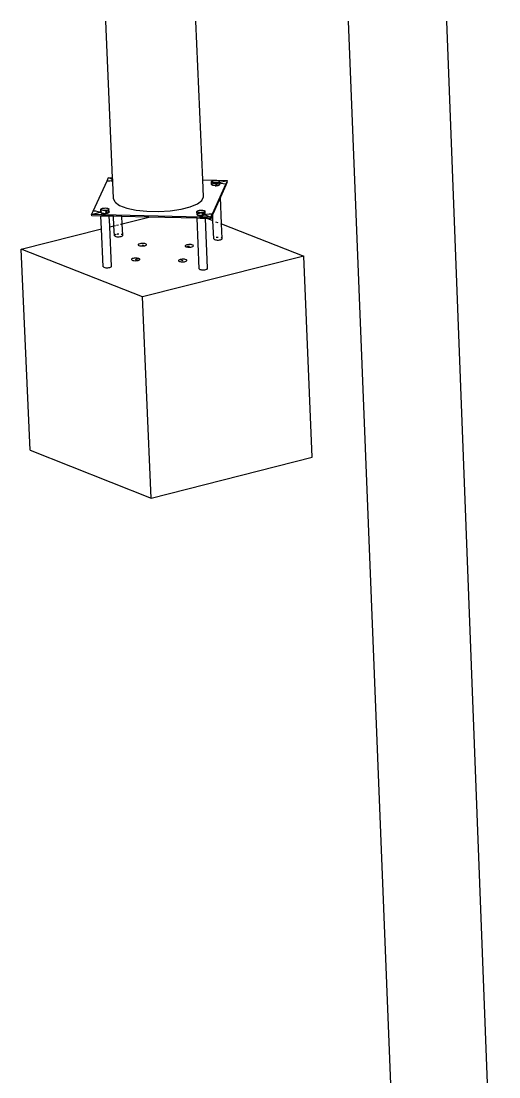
# Model space of a CAD drawing. Header units: inches. Extents: x -1925 to 2960, y -1726 to 1726.
# Drawn here: x -428.5 to -367.7, y 1591.8 to 1726 of the extents above; entities that cross this region are included whole.
import ezdxf

# ---------------------------------------------------------------- set-up
doc = ezdxf.new("R2010")
doc.units = ezdxf.units.IN
doc.header["$MEASUREMENT"] = 0

msp = doc.modelspace()

# ---------------------------------------------------------------- linework, layer by layer
for p, q in [((-416.82, 1706.12), (-417.67, 1726.03)), ((-405.37, 1705.85), (-406.22, 1726.03)), ((-380, 1554.09), (-386.85, 1726.03)), ((-367.71, 1553.76), (-374.35, 1726.03)), ((-417.53, 1705.72), (-417.34, 1706.14)), ((-417.34, 1706.14), (-416.82, 1706.12)), ((-417.34, 1706.14), (-416.85, 1705.95)), ((-416.88, 1706.05), (-416.85, 1706.09)), ((-416.88, 1706.01), (-416.88, 1706.05)), ((-416.85, 1705.97), (-416.88, 1706.01)), ((-416.87, 1705.76), (-416.88, 1706.01)), ((-416.85, 1706.09), (-416.82, 1706.11)), ((-416.81, 1705.95), (-416.85, 1705.97)), ((-416.82, 1706.11), (-416.82, 1706.12)), ((-416.81, 1705.95), (-416.82, 1706.11)), ((-416.79, 1705.59), (-416.81, 1705.95)), ((-405.37, 1705.85), (-403.58, 1705.8)), ((-405.28, 1703.69), (-405.37, 1705.85)), ((-419.3, 1701.87), (-417.53, 1705.72)), ((-417.53, 1705.72), (-417.17, 1705.73)), ((-417.17, 1705.73), (-416.87, 1705.76)), ((-416.85, 1705.74), (-416.89, 1705.7)), ((-416.87, 1705.71), (-416.89, 1705.69)), ((-416.89, 1705.69), (-416.89, 1705.65)), ((-416.89, 1705.65), (-416.85, 1705.61)), ((-416.87, 1705.76), (-416.84, 1705.76)), ((-416.87, 1705.71), (-416.87, 1705.76)), ((-416.87, 1705.7), (-416.84, 1705.73)), ((-416.85, 1705.73), (-416.87, 1705.71)), ((-416.87, 1705.65), (-416.87, 1705.71)), ((-416.87, 1705.65), (-416.87, 1705.7)), ((-416.83, 1705.61), (-416.87, 1705.65)), ((-416.84, 1705.74), (-416.85, 1705.73)), ((-416.84, 1705.74), (-416.85, 1705.74)), ((-416.85, 1705.61), (-416.79, 1705.57)), ((-416.83, 1705.61), (-416.79, 1705.59)), ((-416.79, 1705.57), (-416.79, 1705.59)), ((-416.7, 1703.47), (-416.79, 1705.57)), ((-404.25, 1705.63), (-404.21, 1705.68)), ((-404.25, 1705.59), (-404.25, 1705.63)), ((-404.21, 1705.55), (-404.25, 1705.59)), ((-404.23, 1705.3), (-404.25, 1705.59)), ((-404.23, 1705.3), (-404.25, 1705.28)), ((-404.21, 1705.32), (-404.23, 1705.3)), ((-404.23, 1705.28), (-404.2, 1705.31)), ((-404.23, 1705.24), (-404.23, 1705.3)), ((-404.23, 1705.24), (-404.23, 1705.28)), ((-404.2, 1705.2), (-404.23, 1705.24)), ((-404.21, 1705.68), (-404.14, 1705.71)), ((-404.15, 1705.52), (-404.21, 1705.55)), ((-404.2, 1705.33), (-404.21, 1705.32)), ((-404.2, 1705.2), (-404.13, 1705.16)), ((-402.43, 1705.36), (-404.17, 1701.5)), ((-404.05, 1705.49), (-404.15, 1705.52)), ((-404.14, 1705.71), (-404.05, 1705.74)), ((-404.04, 1705.39), (-404.14, 1705.36)), ((-404.14, 1705.35), (-404.13, 1705.36)), ((-404.13, 1705.36), (-404.03, 1705.39)), ((-404.04, 1705.14), (-404.13, 1705.16)), ((-404.05, 1705.74), (-403.93, 1705.77)), ((-403.94, 1705.47), (-404.05, 1705.49)), ((-403.92, 1705.41), (-404.04, 1705.39)), ((-403.92, 1705.12), (-404.04, 1705.14)), ((-404.03, 1705.39), (-403.91, 1705.41)), ((-403.81, 1705.46), (-403.94, 1705.47)), ((-403.93, 1705.77), (-403.8, 1705.78)), ((-403.79, 1705.43), (-403.92, 1705.41)), ((-403.79, 1705.11), (-403.92, 1705.12)), ((-403.91, 1705.41), (-403.78, 1705.42)), ((-403.67, 1705.47), (-403.81, 1705.46)), ((-403.8, 1705.78), (-403.66, 1705.78)), ((-403.65, 1705.43), (-403.79, 1705.43)), ((-403.66, 1705.11), (-403.79, 1705.11)), ((-403.79, 1705.1), (-403.66, 1705.1)), ((-403.78, 1705.42), (-403.65, 1705.42)), ((-403.42, 1705.34), (-403.72, 1705.27)), ((-403.54, 1705.48), (-403.67, 1705.47)), ((-403.66, 1705.78), (-403.58, 1705.77)), ((-403.66, 1705.1), (-403.52, 1705.12)), ((-403.53, 1705.12), (-403.66, 1705.11)), ((-403.65, 1705.43), (-403.42, 1705.49)), ((-403.51, 1705.42), (-403.65, 1705.43)), ((-403.65, 1705.42), (-403.52, 1705.42)), ((-403.58, 1705.8), (-403.58, 1705.77)), ((-403.58, 1705.8), (-402.24, 1705.77)), ((-403.58, 1705.77), (-403.53, 1705.77)), ((-403.42, 1705.5), (-403.54, 1705.48)), ((-403.53, 1705.77), (-403.42, 1705.75)), ((-403.41, 1705.15), (-403.53, 1705.12)), ((-403.52, 1705.42), (-403.42, 1705.4)), ((-403.52, 1705.12), (-403.4, 1705.14)), ((-403.42, 1705.41), (-403.51, 1705.42)), ((-403.42, 1705.75), (-403.32, 1705.73)), ((-403.33, 1705.53), (-403.42, 1705.5)), ((-403.41, 1705.15), (-403.31, 1705.18)), ((-403.4, 1705.14), (-403.3, 1705.17)), ((-403.33, 1705.51), (-402.26, 1705.78)), ((-403.26, 1705.57), (-403.33, 1705.53)), ((-403.33, 1705.51), (-403.32, 1705.5)), ((-403.32, 1705.73), (-403.26, 1705.69)), ((-403.32, 1705.5), (-403.22, 1705.47)), ((-403.29, 1705.37), (-403.32, 1705.38)), ((-403.32, 1705.37), (-403.31, 1705.37)), ((-403.31, 1705.37), (-403.32, 1705.37)), ((-403.31, 1705.37), (-403.24, 1705.33)), ((-403.29, 1705.37), (-403.31, 1705.37)), ((-403.25, 1705.21), (-403.31, 1705.18)), ((-403.3, 1705.17), (-403.23, 1705.21)), ((-403.23, 1705.34), (-403.29, 1705.37)), ((-403.26, 1705.69), (-403.22, 1705.65)), ((-403.22, 1705.61), (-403.26, 1705.57)), ((-403.21, 1705.25), (-403.25, 1705.21)), ((-403.24, 1705.33), (-403.21, 1705.3)), ((-403.21, 1705.32), (-403.23, 1705.34)), ((-403.23, 1705.21), (-403.19, 1705.25)), ((-403.22, 1705.65), (-403.22, 1705.61)), ((-403.22, 1705.47), (-403.22, 1705.65)), ((-403.22, 1705.47), (-403.07, 1705.43)), ((-403.21, 1705.32), (-403.22, 1705.47)), ((-403.19, 1705.3), (-403.21, 1705.32)), ((-403.21, 1705.3), (-403.21, 1705.32)), ((-403.21, 1705.3), (-403.21, 1705.25)), ((-403.19, 1705.25), (-403.19, 1705.3)), ((-402.42, 1705.18), (-403.12, 1703.64)), ((-403.07, 1705.43), (-402.77, 1705.38)), ((-402.77, 1705.38), (-402.43, 1705.36)), ((-402.32, 1705.6), (-402.43, 1705.36)), ((-402.42, 1705.18), (-402.43, 1705.36)), ((-402.24, 1705.6), (-402.42, 1705.18)), ((-402.24, 1705.77), (-402.32, 1705.6)), ((-402.32, 1705.6), (-402.24, 1705.6)), ((-402.24, 1705.6), (-402.24, 1705.77)), ((-416.51, 1703.02), (-416.7, 1703.47)), ((-406.04, 1702.8), (-405.47, 1703.24)), ((-405.47, 1703.24), (-405.28, 1703.69)), ((-403.12, 1703.64), (-404.09, 1701.49)), ((-402.98, 1700.24), (-403.12, 1703.64)), ((-419.49, 1701.45), (-419.3, 1701.87)), ((-418.96, 1701.85), (-419.3, 1701.87)), ((-418.66, 1701.8), (-418.96, 1701.85)), ((-418.41, 1701.72), (-418.66, 1701.8)), ((-418.31, 1702.12), (-418.28, 1702.16)), ((-418.31, 1702.08), (-418.31, 1702.12)), ((-418.28, 1702.04), (-418.31, 1702.08)), ((-418.3, 1701.78), (-418.31, 1702.08)), ((-418.28, 1701.81), (-418.31, 1701.76)), ((-418.28, 1701.8), (-418.3, 1701.78)), ((-418.3, 1701.76), (-418.27, 1701.79)), ((-418.28, 1702.16), (-418.21, 1702.2)), ((-418.21, 1702.01), (-418.28, 1702.04)), ((-418.27, 1701.81), (-418.28, 1701.8)), ((-418.27, 1701.81), (-418.28, 1701.81)), ((-418.21, 1702.2), (-418.11, 1702.23)), ((-418.12, 1701.98), (-418.21, 1702.01)), ((-418, 1701.96), (-418.12, 1701.98)), ((-418.11, 1702.23), (-417.99, 1702.25)), ((-417.87, 1701.95), (-418, 1701.96)), ((-417.99, 1702.25), (-417.86, 1702.26)), ((-417.74, 1701.95), (-417.87, 1701.95)), ((-417.86, 1702.26), (-417.73, 1702.27)), ((-417.61, 1701.97), (-417.74, 1701.95)), ((-417.71, 1701.92), (-417.74, 1701.92)), ((-417.74, 1701.86), (-417.71, 1701.91)), ((-417.71, 1701.91), (-417.74, 1701.91)), ((-417.73, 1702.27), (-417.6, 1702.26)), ((-417.48, 1701.83), (-417.73, 1701.77)), ((-417.58, 1701.91), (-417.71, 1701.92)), ((-417.71, 1701.91), (-417.58, 1701.9)), ((-417.49, 1701.99), (-417.61, 1701.97)), ((-417.6, 1702.26), (-417.48, 1702.24)), ((-417.49, 1701.89), (-417.58, 1701.91)), ((-417.58, 1701.9), (-417.49, 1701.89)), ((-417.39, 1702.02), (-417.49, 1701.99)), ((-417.48, 1702.24), (-417.39, 1702.21)), ((-417.39, 1702.21), (-417.32, 1702.18)), ((-417.33, 1702.06), (-417.39, 1702.02)), ((-417.36, 1701.86), (-417.39, 1701.87)), ((-417.39, 1701.86), (-417.37, 1701.86)), ((-417.37, 1701.86), (-417.39, 1701.85)), ((-417.37, 1701.86), (-417.31, 1701.82)), ((-417.37, 1701.86), (-417.37, 1701.86)), ((-417.36, 1701.86), (-417.37, 1701.86)), ((-417.29, 1701.82), (-417.36, 1701.86)), ((-417.29, 1702.1), (-417.33, 1702.06)), ((-417.32, 1702.18), (-417.29, 1702.14)), ((-417.31, 1701.82), (-417.27, 1701.78)), ((-417.27, 1701.78), (-417.29, 1702.14)), ((-417.29, 1702.14), (-417.29, 1702.1)), ((-417.26, 1701.78), (-417.29, 1701.82)), ((-416.51, 1703.02), (-415.93, 1702.6)), ((-415.93, 1702.6), (-415.02, 1702.26)), ((-415.02, 1702.26), (-413.84, 1702)), ((-413.84, 1702), (-412.46, 1701.86)), ((-412.46, 1701.86), (-410.98, 1701.82)), ((-410.98, 1701.82), (-409.5, 1701.91)), ((-409.5, 1701.91), (-408.12, 1702.12)), ((-408.12, 1702.12), (-406.94, 1702.42)), ((-406.94, 1702.42), (-406.04, 1702.8)), ((-406.1, 1701.84), (-406.06, 1701.89)), ((-406.1, 1701.8), (-406.1, 1701.84)), ((-406.07, 1701.76), (-406.1, 1701.8)), ((-406.08, 1701.45), (-406.1, 1701.8)), ((-406.06, 1701.89), (-405.99, 1701.92)), ((-405.99, 1701.92), (-405.9, 1701.95)), ((-405.9, 1701.95), (-405.78, 1701.98)), ((-405.78, 1701.98), (-405.65, 1701.99)), ((-405.65, 1701.99), (-405.52, 1701.99)), ((-405.52, 1701.99), (-405.39, 1701.98)), ((-405.39, 1701.98), (-405.27, 1701.96)), ((-405.27, 1701.96), (-405.18, 1701.94)), ((-405.18, 1701.94), (-405.11, 1701.9)), ((-405.11, 1701.9), (-405.07, 1701.86)), ((-405.08, 1701.82), (-405.11, 1701.78)), ((-405.07, 1701.86), (-405.08, 1701.82)), ((-405.06, 1701.52), (-405.07, 1701.86)), ((-419.49, 1701.45), (-418.42, 1701.72)), ((-418.15, 1701.42), (-419.49, 1701.45)), ((-419.48, 1701.28), (-419.49, 1701.45)), ((-418.3, 1701.25), (-419.48, 1701.28)), ((-418.24, 1701.63), (-418.41, 1701.72)), ((-418.3, 1701.78), (-418.32, 1701.76)), ((-418.32, 1701.76), (-418.32, 1701.72)), ((-418.32, 1701.72), (-418.28, 1701.68)), ((-418.3, 1701.72), (-418.3, 1701.78)), ((-418.3, 1701.72), (-418.3, 1701.76)), ((-418.26, 1701.68), (-418.3, 1701.72)), ((-418.15, 1701.25), (-418.3, 1701.25)), ((-418.23, 1699.6), (-418.3, 1701.25)), ((-418.28, 1701.68), (-418.22, 1701.64)), ((-418.26, 1701.68), (-418.2, 1701.65)), ((-418.15, 1701.53), (-418.24, 1701.63)), ((-418.22, 1701.64), (-418.12, 1701.61)), ((-418.2, 1701.65), (-418.1, 1701.62)), ((-418.15, 1701.42), (-418.15, 1701.53)), ((-418.15, 1701.25), (-418.15, 1701.42)), ((-405.7, 1701.12), (-418.15, 1701.42)), ((-417.24, 1701.23), (-418.15, 1701.25)), ((-418.12, 1701.61), (-418, 1701.59)), ((-418.1, 1701.62), (-417.99, 1701.6)), ((-418, 1701.59), (-417.86, 1701.58)), ((-417.99, 1701.6), (-417.86, 1701.59)), ((-417.86, 1701.59), (-417.72, 1701.6)), ((-417.86, 1701.59), (-417.72, 1701.59)), ((-417.86, 1701.58), (-417.72, 1701.58)), ((-417.48, 1701.74), (-417.73, 1701.74)), ((-417.59, 1701.61), (-417.72, 1701.6)), ((-417.72, 1701.58), (-417.59, 1701.6)), ((-417.72, 1701.59), (-417.59, 1701.6)), ((-417.48, 1701.63), (-417.59, 1701.61)), ((-417.59, 1701.6), (-417.46, 1701.63)), ((-417.59, 1701.6), (-417.47, 1701.62)), ((-417.48, 1701.63), (-417.38, 1701.66)), ((-417.47, 1701.62), (-417.37, 1701.65)), ((-417.46, 1701.63), (-417.37, 1701.66)), ((-417.28, 1701.73), (-417.38, 1701.74)), ((-417.31, 1701.7), (-417.38, 1701.66)), ((-417.37, 1701.66), (-417.29, 1701.7)), ((-417.37, 1701.65), (-417.3, 1701.69)), ((-417.28, 1701.73), (-417.31, 1701.7)), ((-417.3, 1701.69), (-417.26, 1701.73)), ((-417.29, 1701.7), (-417.26, 1701.73)), ((-417.27, 1701.74), (-417.28, 1701.73)), ((-417.28, 1701.73), (-417.26, 1701.73)), ((-417.27, 1701.78), (-417.27, 1701.74)), ((-417.26, 1701.74), (-417.26, 1701.78)), ((-417.26, 1701.73), (-417.26, 1701.74)), ((-417.26, 1701.74), (-417.26, 1701.74)), ((-417.18, 1700), (-417.24, 1701.23)), ((-416.7, 1701.21), (-417.24, 1701.23)), ((-416.65, 1699.99), (-416.7, 1701.21)), ((-415.64, 1701.19), (-416.7, 1701.21)), ((-415.6, 1700.26), (-415.64, 1701.19)), ((-412.21, 1701.1), (-415.64, 1701.19)), ((-415.6, 1700.26), (-412.21, 1701.1)), ((-406.09, 1700.96), (-412.21, 1701.1)), ((-406.11, 1701.49), (-406.11, 1701.45)), ((-406.11, 1701.45), (-406.07, 1701.41)), ((-406.06, 1701.53), (-406.1, 1701.49)), ((-405.82, 1694.54), (-406.09, 1700.96)), ((-405.69, 1700.95), (-406.09, 1700.96)), ((-406.08, 1701.49), (-406.05, 1701.53)), ((-406.08, 1701.45), (-406.08, 1701.49)), ((-406.05, 1701.41), (-406.08, 1701.45)), ((-406, 1701.73), (-406.07, 1701.76)), ((-406.07, 1701.41), (-406.01, 1701.37)), ((-405.99, 1701.57), (-406.06, 1701.53)), ((-406.05, 1701.53), (-405.98, 1701.57)), ((-405.98, 1701.37), (-406.05, 1701.41)), ((-406.01, 1701.37), (-405.91, 1701.34)), ((-405.91, 1701.7), (-406, 1701.73)), ((-405.89, 1701.6), (-405.99, 1701.57)), ((-405.98, 1701.57), (-405.88, 1701.6)), ((-405.89, 1701.34), (-405.98, 1701.37)), ((-405.79, 1701.68), (-405.91, 1701.7)), ((-405.91, 1701.34), (-405.79, 1701.33)), ((-405.77, 1701.62), (-405.89, 1701.6)), ((-405.77, 1701.33), (-405.89, 1701.34)), ((-405.88, 1701.6), (-405.77, 1701.62)), ((-405.66, 1701.67), (-405.79, 1701.68)), ((-405.79, 1701.33), (-405.65, 1701.32)), ((-405.66, 1701.64), (-405.77, 1701.62)), ((-405.76, 1701.62), (-405.77, 1701.62)), ((-405.77, 1701.62), (-405.77, 1701.62)), ((-405.64, 1701.32), (-405.77, 1701.33)), ((-405.66, 1701.63), (-405.76, 1701.62)), ((-405.6, 1701.22), (-405.7, 1701.12)), ((-405.69, 1700.95), (-405.7, 1701.12)), ((-404.36, 1701.09), (-405.7, 1701.12)), ((-405.02, 1700.93), (-405.69, 1700.95)), ((-405.52, 1701.68), (-405.66, 1701.67)), ((-405.65, 1701.32), (-405.64, 1701.32)), ((-405.65, 1701.31), (-405.51, 1701.31)), ((-405.64, 1701.32), (-405.51, 1701.32)), ((-405.42, 1701.32), (-405.6, 1701.22)), ((-405.39, 1701.69), (-405.52, 1701.68)), ((-405.5, 1701.64), (-405.52, 1701.64)), ((-405.5, 1701.63), (-405.52, 1701.63)), ((-405.16, 1701.58), (-405.52, 1701.49)), ((-405.07, 1701.46), (-405.52, 1701.47)), ((-405.51, 1701.32), (-405.39, 1701.33)), ((-405.51, 1701.31), (-405.37, 1701.33)), ((-405.37, 1701.64), (-405.5, 1701.64)), ((-405.36, 1701.63), (-405.5, 1701.64)), ((-405.37, 1701.63), (-405.5, 1701.63)), ((-405.39, 1701.33), (-405.42, 1701.32)), ((-405.28, 1701.71), (-405.39, 1701.69)), ((-405.17, 1701.4), (-405.39, 1701.33)), ((-405.39, 1701.33), (-405.38, 1701.33)), ((-405.26, 1701.36), (-405.38, 1701.33)), ((-405.25, 1701.62), (-405.37, 1701.64)), ((-405.37, 1701.63), (-405.25, 1701.61)), ((-405.37, 1701.33), (-405.25, 1701.35)), ((-405.24, 1701.61), (-405.36, 1701.63)), ((-405.18, 1701.74), (-405.28, 1701.71)), ((-405.17, 1701.39), (-405.26, 1701.36)), ((-405.15, 1701.59), (-405.25, 1701.62)), ((-405.25, 1701.61), (-405.16, 1701.58)), ((-405.25, 1701.35), (-405.15, 1701.38)), ((-405.15, 1701.58), (-405.24, 1701.61)), ((-405.11, 1701.78), (-405.18, 1701.74)), ((-405.12, 1701.41), (-405.17, 1701.4)), ((-405.17, 1701.39), (-405.12, 1701.41)), ((-405.15, 1701.39), (-405.17, 1701.4)), ((-405.17, 1701.39), (-405.16, 1701.39)), ((-405.16, 1701.58), (-405.09, 1701.54)), ((-405.16, 1701.58), (-405.16, 1701.58)), ((-405.15, 1701.58), (-405.16, 1701.58)), ((-405.16, 1701.39), (-405.11, 1701.41)), ((-405.08, 1701.55), (-405.15, 1701.59)), ((-405.08, 1701.55), (-405.15, 1701.58)), ((-405.15, 1701.39), (-405.15, 1701.39)), ((-405.14, 1701.39), (-405.15, 1701.39)), ((-405.15, 1701.38), (-405.14, 1701.39)), ((-405.14, 1701.39), (-405.08, 1701.42)), ((-404.36, 1701.09), (-405.14, 1701.39)), ((-405.1, 1701.42), (-405.12, 1701.41)), ((-405.11, 1701.41), (-405.12, 1701.41)), ((-404.87, 1701.46), (-405.11, 1701.41)), ((-405.11, 1701.41), (-405.09, 1701.43)), ((-405.07, 1701.46), (-405.1, 1701.42)), ((-405.09, 1701.54), (-405.06, 1701.5)), ((-405.09, 1701.43), (-405.05, 1701.47)), ((-405.08, 1701.55), (-405.06, 1701.52)), ((-405.08, 1701.55), (-405.08, 1701.55)), ((-405.04, 1701.51), (-405.08, 1701.55)), ((-405.08, 1701.42), (-405.05, 1701.46)), ((-405.06, 1701.46), (-405.07, 1701.46)), ((-405.05, 1701.51), (-405.06, 1701.52)), ((-405.06, 1701.5), (-405.06, 1701.52)), ((-405.06, 1701.5), (-405.06, 1701.46)), ((-405.05, 1701.47), (-405.05, 1701.51)), ((-405.05, 1701.46), (-405.04, 1701.46)), ((-405.05, 1701.46), (-405.05, 1701.46)), ((-405.04, 1701.46), (-405.04, 1701.51)), ((-404.76, 1694.6), (-405.02, 1700.93)), ((-404.74, 1700.92), (-405.02, 1700.93)), ((-404.53, 1701.49), (-404.87, 1701.46)), ((-404.74, 1700.92), (-404.06, 1700.66)), ((-404.35, 1700.91), (-404.74, 1700.92)), ((-404.17, 1701.5), (-404.53, 1701.49)), ((-404.17, 1701.5), (-404.36, 1701.09)), ((-404.35, 1700.91), (-404.36, 1701.09)), ((-404.17, 1701.33), (-404.35, 1700.91)), ((-404.17, 1701.33), (-404.17, 1701.5)), ((-404.09, 1701.49), (-404.17, 1701.33)), ((-404.06, 1700.66), (-404.09, 1701.49)), ((-403.96, 1698.34), (-404.06, 1700.66)), ((-403.74, 1700.53), (-403.46, 1700.42)), ((-428.45, 1697.04), (-418.23, 1699.6)), ((-418.02, 1694.81), (-418.23, 1699.6)), ((-417.18, 1700), (-417.18, 1700)), ((-417.18, 1699.96), (-417.18, 1700)), ((-417.18, 1699.86), (-417.18, 1700)), ((-417.18, 1699.96), (-417.18, 1700)), ((-417.18, 1699.86), (-416.65, 1699.99)), ((-417.18, 1699.86), (-417.18, 1699.86)), ((-416.96, 1694.87), (-417.18, 1699.86)), ((-416.59, 1698.75), (-416.65, 1699.99)), ((-416.61, 1700), (-416.45, 1700.04)), ((-416.33, 1700.07), (-416.06, 1700.14)), ((-415.81, 1700.2), (-415.71, 1700.23)), ((-415.6, 1700.26), (-415.6, 1700.26)), ((-415.53, 1698.81), (-415.6, 1700.26)), ((-403.1, 1700.28), (-403.02, 1700.25)), ((-402.98, 1700.24), (-402.98, 1700.24)), ((-402.98, 1700.24), (-392.5, 1696.16)), ((-402.9, 1698.4), (-402.98, 1700.24)), ((-416.56, 1698.71), (-416.59, 1698.75)), ((-416.55, 1698.83), (-416.56, 1698.82)), ((-416.56, 1698.71), (-416.49, 1698.67)), ((-416.48, 1698.87), (-416.55, 1698.83)), ((-416.49, 1698.67), (-416.39, 1698.64)), ((-416.4, 1698.9), (-416.48, 1698.87)), ((-416.39, 1698.64), (-416.27, 1698.62)), ((-416.26, 1698.93), (-416.29, 1698.92)), ((-416.27, 1698.62), (-416.14, 1698.61)), ((-416.13, 1698.94), (-416.26, 1698.93)), ((-416.14, 1698.61), (-416, 1698.62)), ((-416.01, 1698.94), (-416.13, 1698.94)), ((-416, 1698.62), (-415.86, 1698.63)), ((-415.86, 1698.63), (-415.74, 1698.65)), ((-415.73, 1698.91), (-415.75, 1698.92)), ((-415.74, 1698.65), (-415.64, 1698.68)), ((-415.65, 1698.89), (-415.73, 1698.91)), ((-415.64, 1698.68), (-415.57, 1698.72)), ((-415.57, 1698.72), (-415.54, 1698.76)), ((-415.54, 1698.76), (-415.53, 1698.81)), ((-415.53, 1698.81), (-415.54, 1698.81)), ((-413.12, 1697.76), (-413.25, 1697.75)), ((-412.98, 1697.77), (-413.12, 1697.76)), ((-412.84, 1697.76), (-412.98, 1697.77)), ((-403.93, 1698.29), (-403.96, 1698.34)), ((-403.93, 1698.29), (-403.86, 1698.26)), ((-403.86, 1698.26), (-403.76, 1698.23)), ((-403.76, 1698.23), (-403.64, 1698.21)), ((-403.63, 1698.51), (-403.65, 1698.51)), ((-403.64, 1698.21), (-403.51, 1698.2)), ((-403.5, 1698.53), (-403.63, 1698.51)), ((-403.51, 1698.2), (-403.37, 1698.2)), ((-403.38, 1698.53), (-403.5, 1698.53)), ((-403.37, 1698.2), (-403.23, 1698.22)), ((-403.23, 1698.22), (-403.11, 1698.24)), ((-403.11, 1698.24), (-403.01, 1698.27)), ((-403.01, 1698.47), (-403.02, 1698.48)), ((-402.95, 1698.44), (-403.01, 1698.47)), ((-403.01, 1698.27), (-402.94, 1698.31)), ((-402.94, 1698.31), (-402.9, 1698.35)), ((-402.9, 1698.4), (-402.91, 1698.4)), ((-402.9, 1698.35), (-402.9, 1698.4)), ((-427.32, 1671.48), (-428.45, 1697.04)), ((-413.02, 1690.99), (-428.45, 1697.04)), ((-413.54, 1697.66), (-413.58, 1697.61)), ((-413.58, 1697.61), (-413.58, 1697.57)), ((-413.58, 1697.57), (-413.55, 1697.53)), ((-413.55, 1697.53), (-413.48, 1697.49)), ((-413.47, 1697.69), (-413.54, 1697.66)), ((-413.48, 1697.49), (-413.38, 1697.47)), ((-413.37, 1697.73), (-413.47, 1697.69)), ((-413.38, 1697.47), (-413.26, 1697.45)), ((-413.25, 1697.75), (-413.37, 1697.73)), ((-413.26, 1697.45), (-413.13, 1697.44)), ((-413.13, 1697.44), (-412.99, 1697.44)), ((-413.05, 1697.6), (-412.73, 1697.48)), ((-412.99, 1697.44), (-412.85, 1697.45)), ((-412.85, 1697.45), (-412.73, 1697.48)), ((-412.72, 1697.74), (-412.84, 1697.76)), ((-412.73, 1697.48), (-412.63, 1697.51)), ((-412.62, 1697.71), (-412.72, 1697.74)), ((-412.63, 1697.51), (-412.56, 1697.55)), ((-412.56, 1697.67), (-412.62, 1697.71)), ((-412.52, 1697.63), (-412.56, 1697.67)), ((-412.56, 1697.55), (-412.52, 1697.59)), ((-412.52, 1697.59), (-412.52, 1697.63)), ((-407.55, 1697.51), (-407.59, 1697.47)), ((-407.59, 1697.47), (-407.59, 1697.42)), ((-407.59, 1697.42), (-407.56, 1697.38)), ((-407.56, 1697.38), (-407.49, 1697.35)), ((-407.48, 1697.55), (-407.55, 1697.51)), ((-407.49, 1697.35), (-407.06, 1697.45)), ((-407.49, 1697.35), (-407.39, 1697.32)), ((-407.38, 1697.58), (-407.48, 1697.55)), ((-407.39, 1697.32), (-407.27, 1697.3)), ((-407.26, 1697.6), (-407.38, 1697.58)), ((-407.27, 1697.3), (-407.14, 1697.29)), ((-407.13, 1697.62), (-407.26, 1697.6)), ((-407.14, 1697.29), (-407, 1697.29)), ((-406.99, 1697.62), (-407.13, 1697.62)), ((-407, 1697.29), (-406.86, 1697.31)), ((-406.85, 1697.61), (-406.99, 1697.62)), ((-406.86, 1697.31), (-406.74, 1697.33)), ((-406.73, 1697.59), (-406.85, 1697.61)), ((-406.74, 1697.33), (-406.64, 1697.36)), ((-406.64, 1697.56), (-406.73, 1697.59)), ((-406.57, 1697.53), (-406.64, 1697.56)), ((-406.64, 1697.36), (-406.57, 1697.4)), ((-406.53, 1697.48), (-406.57, 1697.53)), ((-406.57, 1697.4), (-406.53, 1697.44)), ((-406.53, 1697.44), (-406.53, 1697.48)), ((-414.39, 1695.79), (-414.43, 1695.75)), ((-414.43, 1695.75), (-414.43, 1695.71)), ((-414.43, 1695.71), (-414.39, 1695.67)), ((-414.32, 1695.83), (-414.39, 1695.79)), ((-414.39, 1695.67), (-414.33, 1695.63)), ((-414.33, 1695.63), (-414.23, 1695.6)), ((-414.22, 1695.86), (-414.32, 1695.83)), ((-414.23, 1695.6), (-414.11, 1695.58)), ((-414.1, 1695.89), (-414.22, 1695.86)), ((-414.11, 1695.58), (-413.97, 1695.57)), ((-413.96, 1695.9), (-414.1, 1695.89)), ((-413.97, 1695.57), (-413.84, 1695.58)), ((-413.82, 1695.9), (-413.96, 1695.9)), ((-413.9, 1695.74), (-413.47, 1695.85)), ((-413.84, 1695.58), (-413.7, 1695.59)), ((-413.69, 1695.89), (-413.82, 1695.9)), ((-413.7, 1695.59), (-413.58, 1695.61)), ((-413.57, 1695.87), (-413.69, 1695.89)), ((-413.58, 1695.61), (-413.48, 1695.64)), ((-413.47, 1695.85), (-413.57, 1695.87)), ((-413.48, 1695.64), (-413.41, 1695.68)), ((-413.4, 1695.81), (-413.47, 1695.85)), ((-413.41, 1695.68), (-413.37, 1695.72)), ((-413.37, 1695.77), (-413.4, 1695.81)), ((-413.37, 1695.72), (-413.37, 1695.77)), ((-392.5, 1696.16), (-413.02, 1690.99)), ((-408.4, 1695.65), (-408.43, 1695.6)), ((-408.43, 1695.6), (-408.43, 1695.56)), ((-408.43, 1695.56), (-408.4, 1695.52)), ((-408.33, 1695.68), (-408.4, 1695.65)), ((-408.4, 1695.52), (-408.33, 1695.48)), ((-408.23, 1695.72), (-408.33, 1695.68)), ((-408.33, 1695.48), (-408.23, 1695.46)), ((-408.1, 1695.74), (-408.23, 1695.72)), ((-408.23, 1695.72), (-407.9, 1695.59)), ((-408.23, 1695.46), (-408.11, 1695.44)), ((-408.11, 1695.44), (-407.98, 1695.43)), ((-407.97, 1695.75), (-408.1, 1695.74)), ((-407.98, 1695.43), (-407.84, 1695.43)), ((-407.83, 1695.76), (-407.97, 1695.75)), ((-407.84, 1695.43), (-407.7, 1695.44)), ((-407.7, 1695.75), (-407.83, 1695.76)), ((-407.58, 1695.73), (-407.7, 1695.75)), ((-407.7, 1695.44), (-407.58, 1695.47)), ((-407.48, 1695.7), (-407.58, 1695.73)), ((-407.58, 1695.47), (-407.48, 1695.5)), ((-407.41, 1695.66), (-407.48, 1695.7)), ((-407.48, 1695.5), (-407.41, 1695.54)), ((-407.37, 1695.62), (-407.41, 1695.66)), ((-407.41, 1695.54), (-407.38, 1695.58)), ((-407.38, 1695.58), (-407.37, 1695.62)), ((-391.46, 1670.59), (-392.5, 1696.16)), ((-417.99, 1694.77), (-418.02, 1694.81)), ((-417.99, 1694.77), (-417.92, 1694.73)), ((-417.92, 1694.73), (-417.82, 1694.7)), ((-417.82, 1694.7), (-417.7, 1694.68)), ((-417.7, 1694.68), (-417.57, 1694.67)), ((-417.57, 1694.67), (-417.43, 1694.67)), ((-417.43, 1694.67), (-417.29, 1694.69)), ((-417.29, 1694.69), (-417.17, 1694.71)), ((-417.17, 1694.71), (-417.07, 1694.74)), ((-417.07, 1694.74), (-417, 1694.78)), ((-417, 1694.78), (-416.96, 1694.82)), ((-416.96, 1694.87), (-416.96, 1694.87)), ((-416.96, 1694.82), (-416.96, 1694.87)), ((-405.79, 1694.5), (-405.82, 1694.54)), ((-405.79, 1694.5), (-405.72, 1694.46)), ((-405.72, 1694.46), (-405.62, 1694.43)), ((-405.62, 1694.43), (-405.5, 1694.41)), ((-405.5, 1694.41), (-405.36, 1694.41)), ((-405.36, 1694.41), (-405.22, 1694.41)), ((-405.22, 1694.41), (-405.09, 1694.42)), ((-405.09, 1694.42), (-404.97, 1694.44)), ((-404.97, 1694.44), (-404.87, 1694.48)), ((-404.87, 1694.48), (-404.8, 1694.51)), ((-404.8, 1694.51), (-404.76, 1694.56)), ((-404.76, 1694.6), (-404.76, 1694.6)), ((-404.76, 1694.56), (-404.76, 1694.6)), ((-411.93, 1665.37), (-413.02, 1690.99)), ((-427.32, 1671.48), (-411.93, 1665.37)), ((-411.93, 1665.37), (-391.46, 1670.59))]:
    msp.add_line(p, q)

doc.saveas('drawing.dxf')
